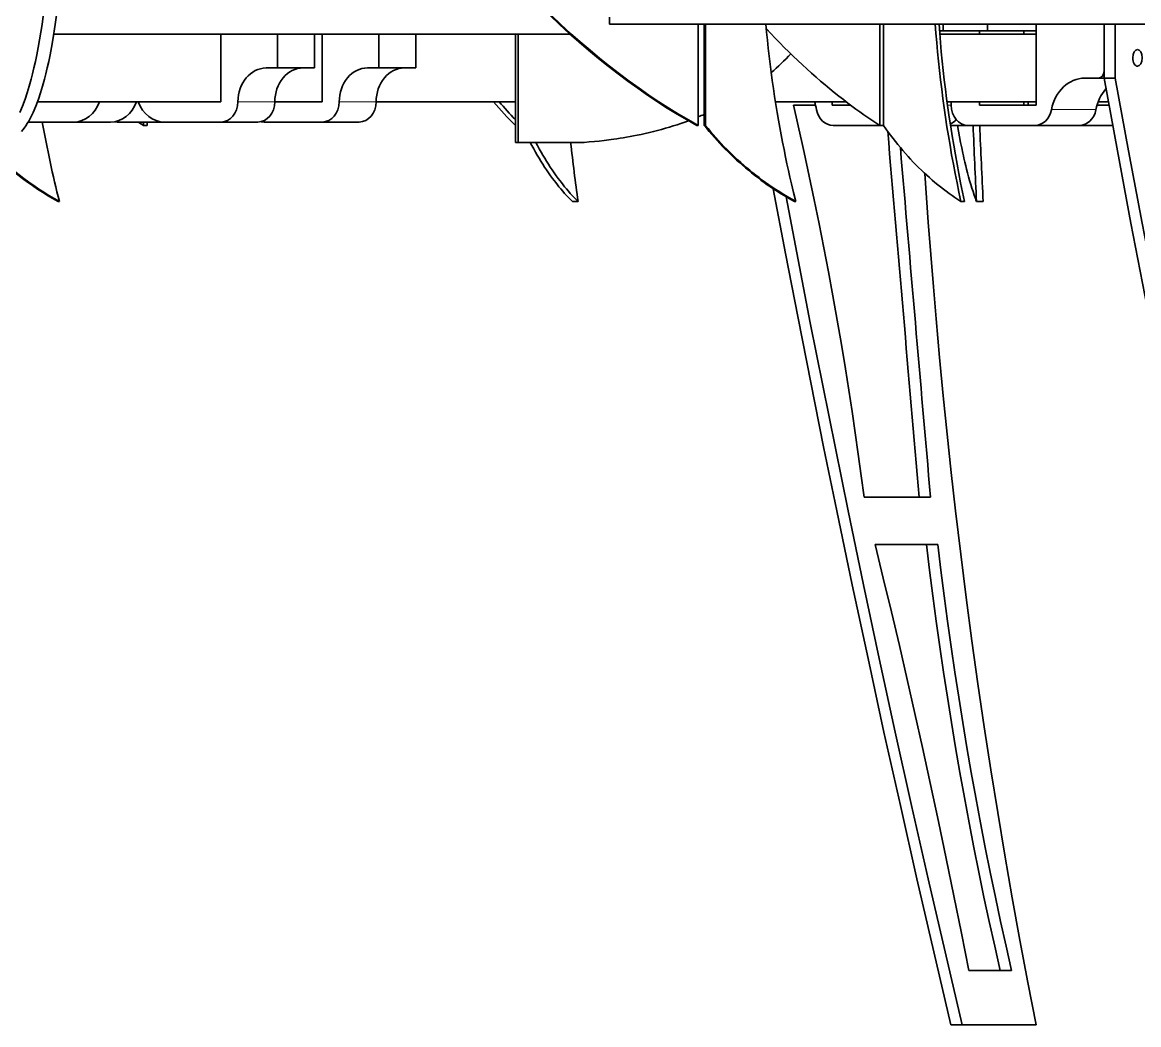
# Model space of a CAD drawing. Extents: x 174 to 1253, y 168 to 1727.
# Drawn here: x 740.3 to 905.4, y 1457.5 to 1605.7 of the extents above; entities that cross this region are included whole.
import ezdxf

# ---------------------------------------------------------------- set-up
doc = ezdxf.new("R2010")
doc.units = 0

msp = doc.modelspace()

# ---------------------------------------------------------------- linework, layer by layer
at = {"color": 7, "lineweight": 35, "ltscale": 0.025}
for p, q in [((827.14, 1605.46), (827.14, 1606.46)), ((876.52, 1604.46), (876.52, 1605.46)), ((883.07, 1604.46), (883.07, 1605.46))]:
    msp.add_line(p, q, dxfattribs=at)
at = {"color": 7, "lineweight": 35}
for p, q in [((910.77, 1605.46), (827.14, 1605.46)), ((819.4, 1603.96), (744.99, 1603.96)), ((769.7, 1603.96), (744.99, 1603.96)), ((769.7, 1593.96), (742.58, 1593.96)), ((813.25, 1593.96), (792.65, 1593.96))]:
    msp.add_line(p, q, dxfattribs=at)
at = {"color": 7, "lineweight": 35, "ltscale": 0.146729}
msp.add_line((834.42, 1605.46), (840.29, 1605.46), dxfattribs=at)
at = {"color": 7, "lineweight": 35, "ltscale": 0.375}
for p, q in [((840.29, 1605.46), (840.29, 1590.46)), ((841.17, 1605.46), (841.17, 1590.46)), ((841.37, 1605.46), (841.37, 1590.46)), ((867.14, 1605.46), (867.14, 1590.46)), ((867.69, 1605.46), (867.69, 1590.46)), ((867.7, 1605.46), (867.7, 1590.46))]:
    msp.add_line(p, q, dxfattribs=at)
at = {"color": 7, "lineweight": 35, "ltscale": 0.005145}
for p, q in [((841.17, 1605.46), (841.37, 1605.46)), ((841.17, 1590.46), (841.37, 1590.46)), ((745.61, 1579.2), (745.82, 1579.2)), ((854.51, 1579.2), (854.72, 1579.2))]:
    msp.add_line(p, q, dxfattribs=at)
at = {"color": 7, "lineweight": 35, "ltscale": 0.122324}
msp.add_line((846.27, 1605.46), (841.37, 1605.46), dxfattribs=at)
at = {"color": 7, "lineweight": 35, "ltscale": 0.125577}
msp.add_line((862.12, 1605.46), (867.14, 1605.46), dxfattribs=at)
at = {"color": 7, "lineweight": 35, "ltscale": 0.01366}
for p, q in [((867.69, 1605.46), (867.14, 1605.46)), ((867.69, 1590.46), (867.14, 1590.46)), ((879.67, 1579.2), (879.13, 1579.2))]:
    msp.add_line(p, q, dxfattribs=at)
at = {"color": 7, "lineweight": 35, "ltscale": 0.104689}
msp.add_line((871.89, 1605.46), (867.7, 1605.46), dxfattribs=at)
at = {"color": 7, "lineweight": 35, "ltscale": 0.3}
msp.add_line((890.24, 1593.46), (890.24, 1605.46), dxfattribs=at)
at = {"color": 7, "lineweight": 35, "ltscale": 0.175}
msp.add_line((900.29, 1605.46), (900.29, 1598.46), dxfattribs=at)
at = {"color": 7, "lineweight": 35, "ltscale": 0.2}
for p, q in [((900.29, 1605.46), (900.29, 1597.46)), ((901.96, 1605.46), (901.96, 1597.46))]:
    msp.add_line(p, q, dxfattribs=at)
at = {"color": 7, "lineweight": 35, "ltscale": 0.25}
for p, q in [((769.7, 1593.96), (769.7, 1603.96)), ((784.68, 1593.96), (784.68, 1603.96))]:
    msp.add_line(p, q, dxfattribs=at)
at = {"color": 7, "lineweight": 35, "ltscale": 0.20938}
for p, q in [((769.7, 1603.96), (778.07, 1603.96)), ((784.68, 1603.96), (793.05, 1603.96)), ((890.24, 1593.46), (881.86, 1593.46))]:
    msp.add_line(p, q, dxfattribs=at)
at = {"color": 7, "lineweight": 35, "ltscale": 0.136604}
for p, q in [((783.54, 1603.96), (778.07, 1603.96)), ((783.54, 1598.96), (778.07, 1598.96)), ((753.39, 1590.96), (747.92, 1590.96)), ((775.16, 1590.96), (769.7, 1590.96)), ((790.14, 1590.96), (784.68, 1590.96))]:
    msp.add_line(p, q, dxfattribs=at)
at = {"color": 7, "lineweight": 35, "ltscale": 0.125}
for p, q in [((778.07, 1598.96), (778.07, 1603.96)), ((783.54, 1598.96), (783.54, 1603.96)), ((793.05, 1598.96), (793.05, 1603.96)), ((798.51, 1598.96), (798.51, 1603.96))]:
    msp.add_line(p, q, dxfattribs=at)
at = {"color": 7, "lineweight": 35, "ltscale": 0.028447}
msp.add_line((784.68, 1603.96), (783.54, 1603.96), dxfattribs=at)
at = {"color": 7, "lineweight": 35, "ltscale": 0.136603}
for p, q in [((798.51, 1603.96), (793.05, 1603.96)), ((798.51, 1598.96), (793.05, 1598.96))]:
    msp.add_line(p, q, dxfattribs=at)
at = {"color": 7, "lineweight": 35, "ltscale": 0.368269}
msp.add_line((813.25, 1603.96), (798.51, 1603.96), dxfattribs=at)
at = {"color": 7, "lineweight": 35, "ltscale": 0.010191}
for p, q in [((813.25, 1603.96), (813.65, 1603.96)), ((813.25, 1587.96), (813.65, 1587.96))]:
    msp.add_line(p, q, dxfattribs=at)
at = {"color": 7, "lineweight": 35, "ltscale": 0.4}
for p, q in [((813.25, 1603.96), (813.25, 1587.96)), ((813.65, 1603.96), (813.65, 1587.96))]:
    msp.add_line(p, q, dxfattribs=at)
at = {"color": 7, "lineweight": 35, "ltscale": 0.191858}
msp.add_line((821.33, 1603.96), (813.65, 1603.96), dxfattribs=at)
at = {"color": 7, "lineweight": 35, "ltscale": 0.048178}
msp.add_line((821.33, 1603.96), (819.4, 1603.96), dxfattribs=at)
at = {"color": 7, "lineweight": 35, "ltscale": 0.000448608}
for p, q in [((867.7, 1603.96), (867.69, 1603.96)), ((867.7, 1593.96), (867.69, 1593.96))]:
    msp.add_line(p, q, dxfattribs=at)
at = {"color": 7, "lineweight": 35, "ltscale": 0.147516}
msp.add_line((881.86, 1604.46), (875.96, 1604.46), dxfattribs=at)
at = {"color": 7, "lineweight": 35, "ltscale": 0.355908}
msp.add_line((890.24, 1603.96), (876, 1603.96), dxfattribs=at)
at = {"color": 7, "lineweight": 35, "ltscale": 0.163925}
msp.add_line((881.86, 1604.46), (888.42, 1604.46), dxfattribs=at)
at = {"color": 7, "lineweight": 35, "ltscale": 0.0125}
for p, q in [((881.86, 1604.46), (881.86, 1603.96)), ((888.42, 1604.46), (888.42, 1603.96)), ((860.09, 1593.46), (860.09, 1593.96)), ((881.86, 1593.96), (881.86, 1593.46)), ((888.42, 1593.96), (888.42, 1593.46))]:
    msp.add_line(p, q, dxfattribs=at)
at = {"color": 7, "lineweight": 35, "ltscale": 0.045453}
msp.add_line((888.42, 1604.46), (890.24, 1604.46), dxfattribs=at)
at = {"color": 7, "lineweight": 35, "ltscale": 0.041876}
for p, q in [((776.4, 1598.96), (778.07, 1598.96)), ((791.38, 1598.96), (793.05, 1598.96)), ((901.96, 1597.46), (900.29, 1597.46))]:
    msp.add_line(p, q, dxfattribs=at)
at = {"color": 7, "lineweight": 35, "ltscale": 0.050507}
msp.add_line((899.45, 1597.46), (897.43, 1597.46), dxfattribs=at)
at = {"color": 7, "lineweight": 35, "ltscale": 0.020938}
for p, q in [((899.45, 1597.46), (900.29, 1597.46)), ((821.68, 1579.2), (822.52, 1579.2))]:
    msp.add_line(p, q, dxfattribs=at)
at = {"color": 7, "lineweight": 35, "ltscale": 0.133589}
msp.add_line((747.92, 1593.96), (742.58, 1593.96), dxfattribs=at)
msp.add_line((747.92, 1593.96), (742.58, 1593.96), dxfattribs=at)
at = {"color": 7, "lineweight": 35, "ltscale": 0.006499}
msp.add_line((757.49, 1593.96), (757.23, 1593.96), dxfattribs=at)
at = {"color": 7, "lineweight": 35, "ltscale": 0.0065}
msp.add_line((757.49, 1593.96), (757.23, 1593.96), dxfattribs=at)
at = {"color": 7, "lineweight": 35, "ltscale": 0.209378}
for p, q in [((761.32, 1593.96), (769.7, 1593.96)), ((761.32, 1590.96), (769.7, 1590.96)), ((776.3, 1590.96), (784.68, 1590.96))]:
    msp.add_line(p, q, dxfattribs=at)
at = {"color": 7, "lineweight": 13, "ltscale": 0.136604}
msp.add_line((777.68, 1593.96), (772.21, 1593.96), dxfattribs=at)
at = {"color": 7, "lineweight": 35, "ltscale": 0.175012}
for p, q in [((784.68, 1593.96), (777.68, 1593.96)), ((777.68, 1593.96), (784.68, 1593.96))]:
    msp.add_line(p, q, dxfattribs=at)
at = {"color": 7, "lineweight": 13, "ltscale": 0.136603}
msp.add_line((792.65, 1593.96), (787.19, 1593.96), dxfattribs=at)
at = {"color": 7, "lineweight": 35, "ltscale": 0.434113}
msp.add_line((810.02, 1593.96), (792.65, 1593.96), dxfattribs=at)
at = {"color": 7, "lineweight": 35, "ltscale": 0.261845}
msp.add_line((862.16, 1593.96), (851.69, 1593.96), dxfattribs=at)
msp.add_line((862.16, 1593.96), (851.69, 1593.96), dxfattribs=at)
at = {"color": 7, "lineweight": 35, "ltscale": 0.082054}
msp.add_line((857.63, 1593.46), (854.35, 1593.46), dxfattribs=at)
at = {"color": 7, "lineweight": 35, "ltscale": 0.068454}
msp.add_line((860.09, 1593.46), (862.82, 1593.46), dxfattribs=at)
at = {"color": 7, "lineweight": 35, "ltscale": 0.000447083}
for p, q in [((867.7, 1593.96), (867.69, 1593.96)), ((867.69, 1593.46), (867.7, 1593.46))]:
    msp.add_line(p, q, dxfattribs=at)
at = {"color": 7, "lineweight": 35, "ltscale": 0.328909}
msp.add_line((890.24, 1593.96), (877.08, 1593.96), dxfattribs=at)
at = {"color": 7, "lineweight": 13, "ltscale": 0.013603}
msp.add_line((877.15, 1593.46), (877.69, 1593.46), dxfattribs=at)
at = {"color": 7, "lineweight": 35, "ltscale": 0.012497}
for p, q in [((877.69, 1593.46), (877.69, 1593.96)), ((889.06, 1593.46), (889.06, 1593.96))]:
    msp.add_line(p, q, dxfattribs=at)
at = {"color": 7, "lineweight": 13, "ltscale": 0.029439}
msp.add_line((889.06, 1593.46), (890.24, 1593.46), dxfattribs=at)
at = {"color": 7, "lineweight": 35, "ltscale": 0.044214}
msp.add_line((901.02, 1593.46), (899.25, 1593.46), dxfattribs=at)
at = {"color": 7, "lineweight": 35, "ltscale": 0.037685}
msp.add_line((900.93, 1593.96), (899.42, 1593.96), dxfattribs=at)
at = {"color": 7, "lineweight": 13, "ltscale": 0.163924}
msp.add_line((892.53, 1592.8), (899.09, 1592.8), dxfattribs=at)
at = {"color": 7, "lineweight": 35, "ltscale": 0.167912}
msp.add_line((747.92, 1590.96), (741.21, 1590.96), dxfattribs=at)
at = {"color": 7, "lineweight": 35, "ltscale": 0.169955}
msp.add_line((761.32, 1590.96), (754.53, 1590.96), dxfattribs=at)
at = {"color": 7, "lineweight": 35, "ltscale": 0.012506}
for p, q in [((758.24, 1590.96), (758.24, 1590.46)), ((758.78, 1590.96), (758.78, 1590.46))]:
    msp.add_line(p, q, dxfattribs=at)
at = {"color": 7, "lineweight": 35, "ltscale": 0.013661}
msp.add_line((758.78, 1590.46), (758.24, 1590.46), dxfattribs=at)
at = {"color": 7, "lineweight": 35, "ltscale": 0.005147}
msp.add_line((840.08, 1590.46), (840.29, 1590.46), dxfattribs=at)
at = {"color": 7, "lineweight": 35, "ltscale": 0.186517}
msp.add_line((867.7, 1590.46), (860.24, 1590.46), dxfattribs=at)
at = {"color": 7, "lineweight": 35, "ltscale": 0.064984}
msp.add_line((880.19, 1590.46), (877.59, 1590.46), dxfattribs=at)
at = {"color": 7, "lineweight": 35, "ltscale": 0.247333}
msp.add_line((880.19, 1590.46), (890.08, 1590.46), dxfattribs=at)
at = {"color": 7, "lineweight": 35, "ltscale": 0.163924}
msp.add_line((890.08, 1590.46), (896.64, 1590.46), dxfattribs=at)
at = {"color": 7, "lineweight": 35, "ltscale": 0.123251}
msp.add_line((896.64, 1590.46), (901.57, 1590.46), dxfattribs=at)
at = {"color": 7, "lineweight": 35, "ltscale": 0.244753}
msp.add_line((813.65, 1587.96), (823.44, 1587.96), dxfattribs=at)
at = {"color": 7, "lineweight": 35, "ltscale": 0.024464}
msp.add_line((882.42, 1579.2), (881.44, 1579.2), dxfattribs=at)
at = {"color": 7, "lineweight": 35, "ltscale": 0.245886}
msp.add_line((874.64, 1535.46), (864.81, 1535.46), dxfattribs=at)
at = {"color": 7, "lineweight": 35, "ltscale": 0.232227}
msp.add_line((875.72, 1528.46), (866.43, 1528.46), dxfattribs=at)
at = {"color": 7, "lineweight": 35, "ltscale": 0.158228}
msp.add_line((886.63, 1465.46), (880.3, 1465.46), dxfattribs=at)
at = {"color": 7, "lineweight": 35, "ltscale": 0.041875}
msp.add_line((879.33, 1457.46), (877.65, 1457.46), dxfattribs=at)
at = {"color": 7, "lineweight": 35, "ltscale": 0.273209}
msp.add_line((890.25, 1457.46), (879.33, 1457.46), dxfattribs=at)
at = {"color": 7, "lineweight": 35}
for points in [[(743.58, 1607.81), (743.25, 1605.39), (742.88, 1603.1), (742.69, 1601.99), (742.48, 1600.92), (742.28, 1599.92), (742.06, 1598.96), (741.86, 1598.11), (741.65, 1597.29), (741.37, 1596.25), (741.07, 1595.26), (740.76, 1594.34), (740.37, 1593.3), (739.97, 1592.36)], [(745.54, 1607.81), (745.21, 1605.39), (744.84, 1603.1), (744.64, 1601.99), (744.44, 1600.92), (744.24, 1599.92), (744.02, 1598.96), (743.82, 1598.11), (743.61, 1597.29), (743.32, 1596.25), (743.02, 1595.26), (742.71, 1594.34), (742.33, 1593.3), (741.92, 1592.36), (741.5, 1591.5), (741.29, 1591.1), (741.07, 1590.73), (740.84, 1590.38), (740.62, 1590.05), (740.23, 1589.55)], [(818.37, 1606.71), (819.78, 1605.38), (821.2, 1604.08), (822.63, 1602.81), (824.07, 1601.58), (825.52, 1600.38), (826.97, 1599.22), (828.42, 1598.1), (829.88, 1597.01), (831.34, 1595.96), (832.8, 1594.95), (834.26, 1593.97), (835.71, 1593.04), (837.17, 1592.14), (838.63, 1591.28), (840.08, 1590.46)], [(818.58, 1606.71), (819.98, 1605.38), (821.4, 1604.08), (822.84, 1602.81), (824.28, 1601.58), (825.72, 1600.38), (827.17, 1599.22), (828.63, 1598.1), (830.09, 1597.01), (831.54, 1595.96), (833, 1594.95), (834.46, 1593.97), (835.92, 1593.04), (837.38, 1592.14), (838.83, 1591.28), (840.29, 1590.46)], [(850.29, 1605.46), (850.4, 1604.27), (850.51, 1603.08), (850.64, 1601.89), (850.77, 1600.7), (850.91, 1599.51), (851.06, 1598.32), (851.22, 1597.13), (851.39, 1595.94), (851.57, 1594.74), (851.76, 1593.55), (851.95, 1592.36), (852.14, 1591.26), (852.34, 1590.17), (852.54, 1589.07), (852.75, 1587.98), (852.97, 1586.88), (853.2, 1585.79), (853.41, 1584.8), (853.62, 1583.81), (853.85, 1582.82), (854.08, 1581.84), (854.23, 1581.18), (854.39, 1580.52), (854.72, 1579.2)], [(850.36, 1604.74), (851.02, 1604.04), (851.68, 1603.35), (852.34, 1602.67), (853.01, 1602), (853.67, 1601.34), (854.34, 1600.7), (855.01, 1600.06), (855.68, 1599.43), (856.36, 1598.82), (857.03, 1598.21), (857.7, 1597.62), (858.38, 1597.03), (859.05, 1596.46), (859.72, 1595.9), (860.4, 1595.35), (861.07, 1594.81), (861.75, 1594.28), (862.09, 1594.02), (862.42, 1593.77), (863.01, 1593.32), (863.6, 1592.89), (864.19, 1592.46), (864.78, 1592.05), (865.37, 1591.64), (865.96, 1591.24), (866.55, 1590.85), (867.14, 1590.46)], [(875.34, 1605.46), (875.44, 1604.09), (875.56, 1602.71), (875.69, 1601.33), (875.82, 1599.95), (875.97, 1598.57), (876.13, 1597.19), (876.29, 1595.81), (876.47, 1594.43), (876.66, 1593.05), (876.86, 1591.67), (877.07, 1590.28), (877.29, 1588.9), (877.52, 1587.52), (877.76, 1586.13), (878.01, 1584.75), (878.28, 1583.36), (878.55, 1581.97), (878.83, 1580.59), (879.13, 1579.2)], [(875.89, 1605.46), (875.99, 1604.09), (876.11, 1602.71), (876.23, 1601.33), (876.37, 1599.95), (876.51, 1598.57), (876.67, 1597.19), (876.84, 1595.81), (877.02, 1594.43), (877.21, 1593.05), (877.41, 1591.67), (877.62, 1590.28), (877.84, 1588.9), (878.07, 1587.52), (878.31, 1586.13), (878.56, 1584.75), (878.82, 1583.36), (879.09, 1581.97), (879.38, 1580.59), (879.67, 1579.2)], [(900.29, 1597.46), (902.26, 1586.73), (904.27, 1576.02), (906.32, 1565.34), (908.41, 1554.69), (910.53, 1544.06), (912.7, 1533.46), (914.99, 1522.52), (917.31, 1511.6), (919.68, 1500.72), (922.09, 1489.86), (924.54, 1479.03), (927.04, 1468.23), (929.58, 1457.46)], [(901.96, 1597.46), (903.93, 1586.73), (905.94, 1576.02), (907.99, 1565.34), (910.08, 1554.69), (912.21, 1544.06), (914.38, 1533.46), (916.66, 1522.52), (918.99, 1511.6), (921.36, 1500.72), (923.77, 1489.86), (926.22, 1479.03), (928.71, 1468.23), (931.25, 1457.46)], [(854.35, 1593.46), (854.76, 1591.72), (855.16, 1589.98), (855.55, 1588.23), (855.94, 1586.48), (856.71, 1582.97), (857.45, 1579.45), (858.17, 1575.92), (858.87, 1572.37), (859.55, 1568.82), (860.21, 1565.25), (860.85, 1561.66), (861.46, 1558.07), (862.06, 1554.46), (862.56, 1551.32), (863.04, 1548.17), (863.5, 1545), (863.95, 1541.83), (864.39, 1538.65), (864.81, 1535.46)], [(838.84, 1591.16), (838.29, 1590.96), (837.73, 1590.76), (837.17, 1590.57), (836.6, 1590.39), (836.02, 1590.21), (835.44, 1590.04), (834.86, 1589.88), (834.27, 1589.72), (833.67, 1589.56), (833.07, 1589.42), (832.46, 1589.28), (831.85, 1589.14), (831.23, 1589.02), (830.72, 1588.92), (830.21, 1588.82), (829.7, 1588.73), (829.18, 1588.64), (828.72, 1588.57), (828.25, 1588.5), (827.79, 1588.43), (827.43, 1588.38), (827.08, 1588.33), (826.36, 1588.24), (825.64, 1588.16), (824.92, 1588.09), (824.18, 1588.02), (823.44, 1587.96)], [(841.17, 1590.46), (841.54, 1590), (841.92, 1589.55), (842.3, 1589.1), (842.69, 1588.66), (843.08, 1588.23), (843.48, 1587.8), (843.88, 1587.37), (844.29, 1586.96), (844.7, 1586.54), (845.11, 1586.14), (845.53, 1585.74), (845.96, 1585.34), (846.39, 1584.96), (846.82, 1584.57), (847.26, 1584.2), (847.71, 1583.83), (848.15, 1583.46), (848.61, 1583.1), (849.08, 1582.74), (849.55, 1582.39), (850.02, 1582.04), (850.5, 1581.7), (850.99, 1581.37), (851.48, 1581.04), (851.97, 1580.72), (852.47, 1580.4), (852.97, 1580.09), (853.48, 1579.79), (853.99, 1579.49), (854.51, 1579.2)], [(841.37, 1590.46), (841.75, 1590), (842.12, 1589.55), (842.51, 1589.1), (842.9, 1588.66), (843.29, 1588.23), (843.69, 1587.8), (844.09, 1587.37), (844.49, 1586.96), (844.9, 1586.54), (845.32, 1586.14), (845.74, 1585.74), (846.17, 1585.34), (846.6, 1584.96), (847.03, 1584.57), (847.47, 1584.2), (847.91, 1583.83), (848.36, 1583.46), (848.82, 1583.1), (849.29, 1582.74), (849.76, 1582.39), (850.23, 1582.04), (850.71, 1581.7), (851.19, 1581.37), (851.68, 1581.04), (852.18, 1580.72), (852.68, 1580.4), (853.18, 1580.09), (853.69, 1579.79), (854.2, 1579.49), (854.72, 1579.2)], [(867.7, 1590.46), (868.04, 1589.98), (868.39, 1589.49), (868.74, 1589.02), (869.09, 1588.55), (869.45, 1588.09), (869.81, 1587.64), (870.18, 1587.19), (870.55, 1586.75), (870.93, 1586.32), (871.31, 1585.89), (871.69, 1585.47), (872.08, 1585.05), (872.48, 1584.65), (872.87, 1584.24), (873.28, 1583.85), (873.69, 1583.46), (874.08, 1583.1), (874.48, 1582.74), (874.88, 1582.39), (875.29, 1582.04), (875.7, 1581.7), (876.11, 1581.37), (876.53, 1581.04), (876.95, 1580.72), (877.38, 1580.4), (877.81, 1580.09), (878.24, 1579.79), (878.68, 1579.49), (879.13, 1579.2)], [(878.64, 1590.46), (878.79, 1589.6), (878.94, 1588.76), (879.09, 1587.94), (879.25, 1587.14), (879.42, 1586.36), (879.5, 1585.98), (879.58, 1585.61), (879.71, 1585.05), (879.84, 1584.51), (879.97, 1583.98), (880.11, 1583.46), (880.26, 1582.87), (880.42, 1582.3), (880.59, 1581.74), (880.75, 1581.2), (880.92, 1580.68), (881.09, 1580.17), (881.27, 1579.68), (881.35, 1579.44), (881.44, 1579.2)], [(815.43, 1587.96), (815.69, 1587.48), (815.95, 1587), (816.21, 1586.53), (816.47, 1586.07), (816.74, 1585.62), (817.01, 1585.17), (817.29, 1584.73), (817.56, 1584.3), (817.85, 1583.88), (818.13, 1583.46), (818.43, 1583.03), (818.59, 1582.82), (818.74, 1582.61), (818.97, 1582.3), (819.21, 1582), (819.45, 1581.69), (819.69, 1581.4), (819.96, 1581.07), (820.24, 1580.74), (820.52, 1580.42), (820.81, 1580.1), (821.1, 1579.8), (821.39, 1579.5), (821.68, 1579.2)], [(816.27, 1587.96), (816.53, 1587.48), (816.78, 1587), (817.04, 1586.53), (817.31, 1586.07), (817.58, 1585.62), (817.85, 1585.17), (818.12, 1584.73), (818.4, 1584.3), (818.68, 1583.88), (818.97, 1583.46), (819.27, 1583.03), (819.42, 1582.82), (819.58, 1582.61), (819.81, 1582.3), (820.05, 1582), (820.29, 1581.69), (820.52, 1581.4), (820.8, 1581.07), (821.08, 1580.74), (821.36, 1580.42), (821.65, 1580.1), (821.93, 1579.8), (822.22, 1579.5), (822.52, 1579.2)], [(873.81, 1583.34), (874.06, 1579.75), (874.31, 1576.16), (874.67, 1571.38), (875.05, 1566.61), (875.45, 1561.85), (875.97, 1556.14), (876.51, 1550.45), (877.09, 1544.78), (877.69, 1539.11), (878.33, 1533.46), (879.1, 1527.04), (879.91, 1520.63), (880.76, 1514.24), (881.65, 1507.87), (882.58, 1501.51), (883.55, 1495.17), (884.57, 1488.84), (885.62, 1482.53), (886.72, 1476.24), (887.86, 1469.96), (889.03, 1463.71), (890.25, 1457.46)], [(851.38, 1581.1), (853.2, 1571.53), (855.05, 1561.98), (856.92, 1552.45), (858.83, 1542.95), (860.77, 1533.46), (863.06, 1522.52), (865.39, 1511.6), (867.75, 1500.72), (870.17, 1489.86), (872.62, 1479.03), (875.11, 1468.23), (877.65, 1457.46)], [(853.28, 1579.91), (855.06, 1570.58), (856.86, 1561.27), (858.69, 1551.98), (860.56, 1542.71), (862.45, 1533.46), (864.73, 1522.52), (867.06, 1511.6), (869.43, 1500.72), (871.84, 1489.86), (874.29, 1479.03), (876.79, 1468.23), (879.33, 1457.46)], [(866.43, 1528.46), (867.65, 1523.5), (868.84, 1518.52), (870.03, 1513.52), (871.19, 1508.52), (872.33, 1503.5), (873.45, 1498.46), (874.65, 1493), (875.82, 1487.53), (876.97, 1482.04), (878.1, 1476.53), (879.21, 1471), (880.3, 1465.46)], [(874.04, 1528.46), (874.5, 1524.67), (874.98, 1520.89), (875.48, 1517.12), (876.01, 1513.36), (876.56, 1509.62), (877.13, 1505.89), (877.72, 1502.17), (878.34, 1498.46), (878.98, 1494.74), (879.65, 1491.04), (880.33, 1487.34), (881.05, 1483.66), (881.78, 1480), (882.54, 1476.34), (883.32, 1472.7), (884.13, 1469.08), (884.95, 1465.46)], [(875.72, 1528.46), (876.18, 1524.67), (876.66, 1520.89), (877.16, 1517.12), (877.68, 1513.36), (878.23, 1509.62), (878.8, 1505.89), (879.4, 1502.17), (880.01, 1498.46), (880.65, 1494.74), (881.32, 1491.04), (882.01, 1487.34), (882.72, 1483.66), (883.46, 1480), (884.22, 1476.34), (885, 1472.7), (885.8, 1469.08), (886.63, 1465.46)]]:
    msp.add_lwpolyline(points, dxfattribs=at)
for centre, radius, start, end in [((825.98, 1627.46), 38.48, 310.685, 316.6651), ((852.11, 1629.73), 55.24, 220.3757, 225.2887), ((854.49, 1631.13), 57.32, 220.4183, 223.9792), ((823.8, 1631.73), 43.27, 292.3996, 293.6595), ((909.67, 1620.53), 168.99, 190.0753, 194.1552), ((795.65, 1648.71), 69.23, 236.5277, 237.2856), ((1633.56, 1619.05), 753.17, 182.17501, 183.03282), ((1634.54, 1619.05), 753.17, 182.17501, 183.03282), ((19296.32, 3150.37), 18493.99, 184.841069, 185.009474), ((767.26, 1618.36), 44.74, 222.7901, 241.0644), ((767.46, 1618.36), 44.74, 222.7901, 241.0644), ((1109.56, 1619.57), 289.87, 186.2608, 188.0064), ((19297.27, 3150.3), 18493.27, 184.848623, 185.009474)]:
    msp.add_arc(centre, radius, start, end, dxfattribs=at)
for centre, major_axis, ratio, start_param, end_param in [((905.24, 1600.46), (0, 1.25), 0.546414, 0, 1.570796), ((905.24, 1600.46), (0, 1.25), 0.546414, 3.141593, 6.283185), ((905.24, 1600.46), (0, 1.25), 0.546414, 1.570796, 3.141593), ((776.4, 1593.96), (0, 5), 0.837515, 0, 1.570796), ((781.86, 1593.96), (0, 5), 0.837515, 6.283185, 7.853982), ((791.38, 1593.96), (0, 5), 0.837515, 6.283185, 7.853982), ((796.84, 1593.96), (0, 5), 0.837515, 6.283185, 7.853982), ((899.45, 1598.46), (0, -1), 0.837515, 0, 1.570796), ((897.43, 1591.46), (0, -6), 0.837515, 3.141593, 4.488277), ((903.99, 1591.46), (0, -6), 0.837515, 3.887382, 4.488277), ((747.92, 1595.96), (0, 5), 0.837515, 3.141593, 4.30088), ((753.39, 1595.96), (0, 5), 0.837515, 3.141593, 4.30088), ((761.32, 1595.96), (0, 5), 0.837515, 1.982308, 3.141593), ((769.7, 1593.96), (0, 3), 0.837515, 3.141593, 4.712389), ((775.16, 1593.96), (0, 3), 0.837515, 3.141593, 4.712389), ((784.68, 1593.96), (0, 3), 0.837515, 3.141593, 4.712389), ((790.14, 1593.96), (0, 3), 0.837515, 3.141593, 4.712389), ((852.89, 1591.46), (0, -6), 0.837515, 1.794909, 2.002123), ((880.21, 1593.46), (0, -3), 0.837515, 4.712389, 6.275721), ((860.24, 1593.46), (0, -3), 0.837515, 4.936501, 6.283185), ((890.08, 1593.46), (0, -3), 0.837515, 0, 1.346684), ((896.64, 1593.46), (0, -3), 0.837515, 0, 1.346684), ((754.53, 1593.96), (0, 3), 0.837515, 2.942887, 3.141593), ((762.9, 1595.96), (0, 5), 0.837515, 3.141593, 3.144395), ((768.36, 1595.96), (0, 5), 0.837515, 3.141593, 3.144913), ((776.3, 1595.96), (0, 5), 0.837515, 2.987858, 3.141593), ((876.67, 1593.46), (0, -3), 0.837515, 0.35933, 0.778952)]:
    msp.add_ellipse(centre, major_axis=major_axis, ratio=ratio, start_param=start_param, end_param=end_param, dxfattribs=at)

doc.saveas('drawing.dxf')
